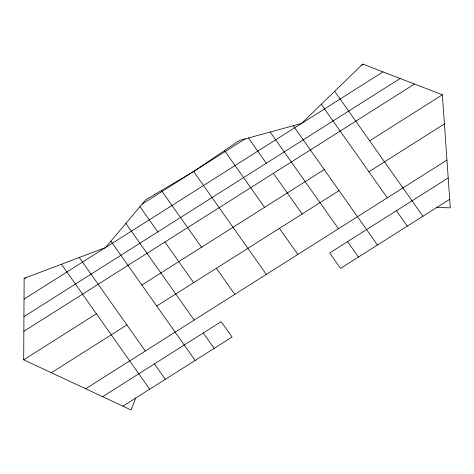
<?xml version="1.0" encoding="UTF-8"?>
<svg xmlns="http://www.w3.org/2000/svg" width="474" height="474" viewBox="0 0 474 474"><rect width="100%" height="100%" fill="white"/><g stroke="black" fill="none" stroke-linecap="round" stroke-linejoin="round"><path stroke-width="0.71" d="M135.777 398.03L131.043 409.951L23.7 359.813L24.138 278.374L105.53 247.547L145.761 199.761L193.617 171.493L239.494 140.423L301.517 123.483L362.705 64.049L442.366 94.782L450.3 207.849L436.856 207.434M24.133 278.783L25.732 277.77M142.105 204.104L245.135 138.882M361.508 65.216L363.108 64.203M24.026 299.141L383.022 71.888M23.931 316.65L400.151 78.494M23.854 331.308L414.489 84.028M23.7 359.813L96.412 313.782M141.856 285.016L324.21 169.579M369.655 140.814L442.366 94.782M51.364 372.736L126.89 324.927M156.716 306.044L339.064 190.613M368.891 171.73L444.411 123.921M85.67 388.757L446.946 160.058M102.639 396.685L221.168 321.65L232.064 337.073L122.926 406.159M448.203 177.934L329.673 252.962L340.563 268.391L449.702 199.299M334.674 91.281L422.938 216.245M321.259 104.304L387.311 197.812M396.418 210.711L407.314 226.134M293.246 125.74L377.488 245.011M270.162 132.045L338.454 228.741M347.566 241.639L358.457 257.062M248.453 137.975L266.293 163.228M273.421 173.324L302.139 213.987M224.48 150.59L264.563 207.339M279.417 228.373L297.838 254.449M193.617 171.493L266.311 274.41M161.427 190.507L201.509 247.256M216.363 268.29L234.784 294.366M139.954 206.664L157.789 231.916M164.916 242.013L193.641 282.67M125.871 223.39L194.162 320.08M203.275 332.979L214.171 348.402M110.892 241.177L195.14 360.447M79.265 257.495L145.311 351.003M154.423 363.902L165.313 379.324M61.43 264.249L149.695 389.219"/></g></svg>
